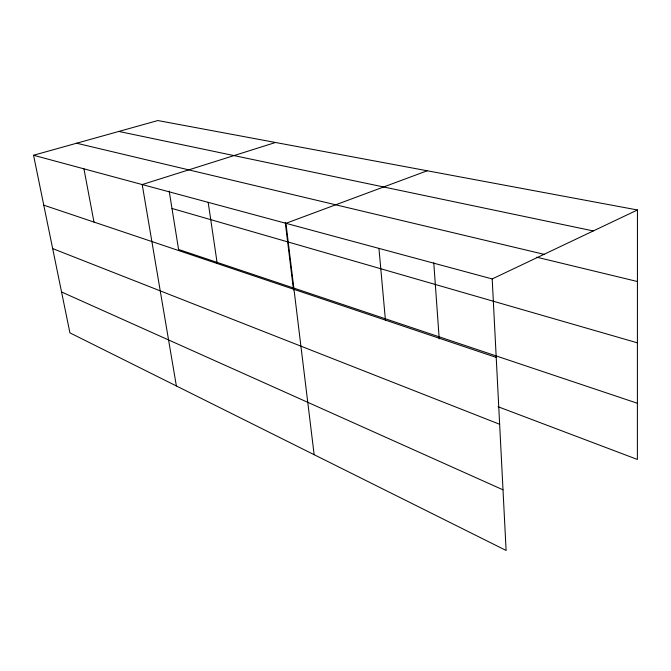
<?xml version="1.0" encoding="UTF-8"?>
<svg xmlns="http://www.w3.org/2000/svg" width="671" height="671" viewBox="0 0 671 671"><rect width="100%" height="100%" fill="white"/><g stroke="black" fill="none" stroke-linecap="round" stroke-linejoin="round"><path stroke-width="1.01" d="M637.45 209.973L492.195 278.935L506.11 550.455L69.927 332.858L33.55 155.253L157.853 120.545L637.45 209.973L637.383 459.45L498.033 406.71M427.201 170.769L285.938 223.309L314.145 454.686M275.504 142.487L142.21 184.55L176.372 385.951M118.842 131.441L593.281 230.941M76.628 143.225L544.055 254.317M536.825 257.219L637.433 281.526M33.55 155.253L492.195 278.935M171.986 208.463L637.416 342.831M637.4 403.271L178.578 249.469L169.193 191.059M43.774 205.175L496.221 357.408M52.665 248.589L499.643 424.265M61.556 291.986L502.998 489.822M83.942 168.84L93.982 222.067M208.178 202.34L217.228 263.535M285.259 222.353L293.512 289.973M378.947 248.396L385.431 320.134M433.776 262.797L439.22 338.872"/></g></svg>
